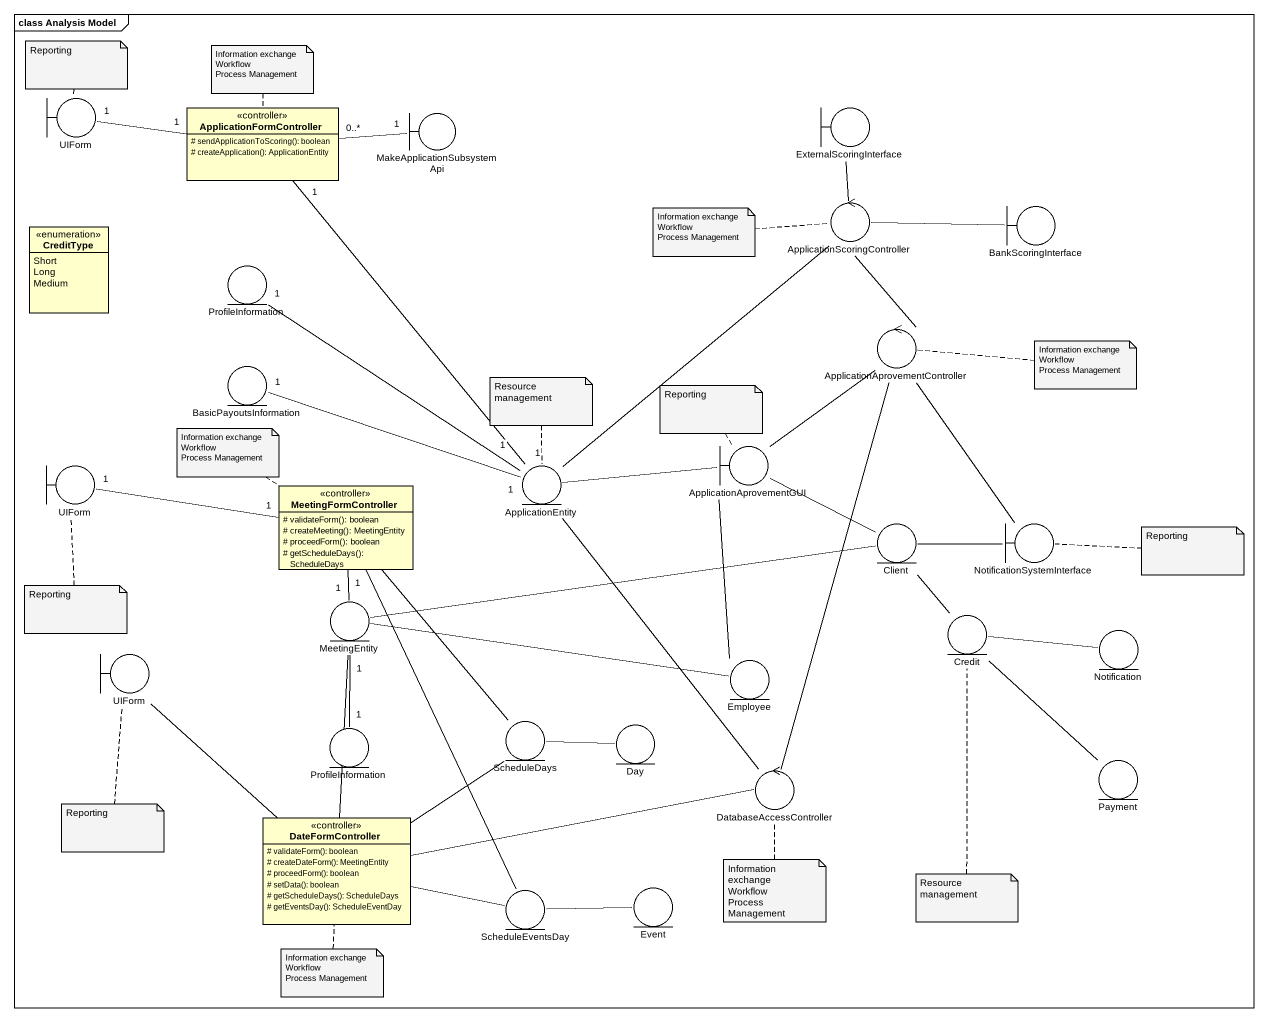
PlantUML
@startuml
mainframe class Analysis Model
allowmixing
hide circle
hide empty members
skinparam classAttributeIconSize 0
boundary UIForm
class ApplicationFormController <<controller>> {
  # sendApplicationToScoring(): boolean
  # createApplication(): ApplicationEntity
}
boundary MakeApplicationSubsystemApi
boundary ExternalScoringInterface
control ApplicationScoringController
boundary BankScoringInterface
enum CreditType {
  Short
  Long
  Medium
}
entity ProfileInformation
control "ApplicationAprovementController" as ApplicationAprovementControl
entity BasicPayoutsInformation
boundary ApplicationAprovementGUI
boundary "UIForm" as UIForm_2
class MeetingFormController <<controller>> {
  # validateForm(): boolean
  # createMeeting(): MeetingEntity
  # proceedForm(): boolean
  # getScheduleDays(): ScheduleDays
}
entity ApplicationEntity
entity Client
boundary NotificationSystemInterface
entity MeetingEntity
entity Credit
boundary "UIForm" as UIForm_3
entity Notification
entity Employee
entity "ProfileInformation" as ProfileInformation_2
entity ScheduleDays
entity Day
control DatabaseAccessController
entity Payment
class DateFormController <<controller>> {
  # validateForm(): boolean
  # createDateForm(): MeetingEntity
  # proceedForm(): boolean
  # setData(): boolean
  # getScheduleDays(): ScheduleDays
  # getEventsDay(): ScheduleEventDay
}
entity ScheduleEventsDay
entity Event
UIForm "1" -right- "1" ApplicationFormController
ApplicationFormController "0..*" -right- "1" MakeApplicationSubsystemApi
ApplicationFormController "1" -- "1" ApplicationEntity
ApplicationScoringController -up- ExternalScoringInterface
ApplicationScoringController -right- BankScoringInterface
ApplicationScoringController -- ApplicationEntity
ApplicationAprovementControl -up- ApplicationScoringController
ApplicationAprovementControl -- NotificationSystemInterface
ApplicationAprovementControl -- DatabaseAccessController
ApplicationAprovementGUI -up- ApplicationAprovementControl
ApplicationAprovementGUI -left- ApplicationEntity
UIForm_2 "1" -right- "1" MeetingFormController
MeetingFormController "1" -- "1" MeetingEntity
MeetingFormController -- ScheduleDays
MeetingFormController -- ScheduleEventsDay
ApplicationEntity "1" -up- "1" ProfileInformation
ApplicationEntity "1" -left- "1" BasicPayoutsInformation
Client -left- ApplicationAprovementGUI
Client -right- NotificationSystemInterface
Client -left- MeetingEntity
MeetingEntity "1" -- "1" ProfileInformation_2
Credit -up- Client
Credit -right- Notification
Credit -right- Payment
UIForm_3 -- DateFormController
Employee -up- ApplicationAprovementGUI
Employee -left- MeetingEntity
ScheduleDays -right- Day
DatabaseAccessController -up- ApplicationEntity
DateFormController -up- MeetingEntity
DateFormController -up- ScheduleDays
DateFormController -right- DatabaseAccessController
DateFormController -right- ScheduleEventsDay
ScheduleEventsDay -right- Event
note top of UIForm : Reporting
note top of ApplicationFormController
  Information exchange
  Workflow
  Process Management
end note
note left of ApplicationScoringController
  Information exchange
  Workflow
  Process Management
end note
note top of ApplicationEntity : Resource management
note right of ApplicationAprovementControl
  Information exchange
  Workflow
  Process Management
end note
note top of ApplicationAprovementGUI : Reporting
note top of MeetingFormController
  Information exchange
  Workflow
  Process Management
end note
note right of NotificationSystemInterface : Reporting
note bottom of UIForm_2 : Reporting
note bottom of UIForm_3 : Reporting
note bottom of DatabaseAccessController
  Information exchange
  Workflow
  Process Management
end note
note bottom of Credit : Resource management
note bottom of DateFormController
  Information exchange
  Workflow
  Process Management
end note
@enduml
